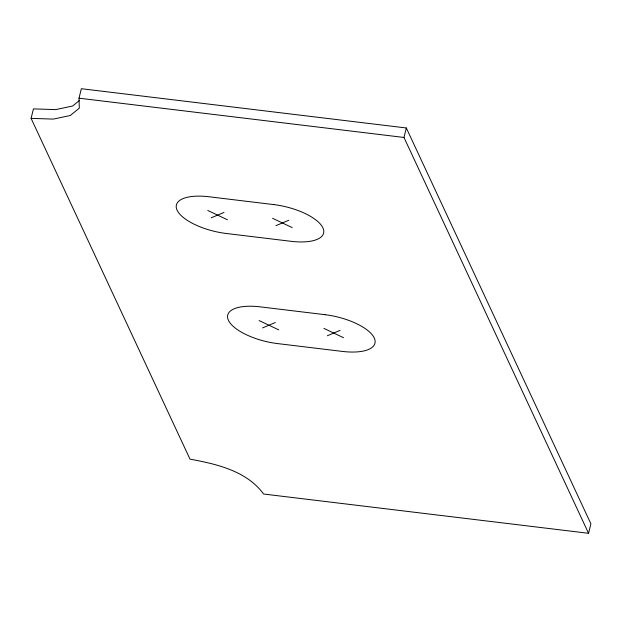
<?xml version="1.0" encoding="UTF-8"?>
<svg xmlns="http://www.w3.org/2000/svg" width="622" height="622" viewBox="0 0 622 622"><rect width="100%" height="100%" fill="white"/><g stroke="black" fill="none" stroke-linecap="round" stroke-linejoin="round"><path stroke-width="0.93" d="M31.1 118.374L53.368 119.09L70.294 115.505L79.297 108.166L79.01 98.19L81.35 88.705L406.322 127.976L590.9 523.81L588.56 533.295L263.588 494.023C246.771 470.932 216.604 464.028 190.005 459.153L31.1 118.374L33.44 108.889L55.708 109.604L72.634 106.02L79.383 100.515M588.56 533.295L403.981 137.462L406.322 127.976M211.216 217.809L223.99 212.429M276.005 225.638L288.779 220.258M262.554 327.918L275.328 322.53M327.351 335.748L340.125 330.36M79.01 98.19L403.981 137.462M272.584 218.299L292.2 227.598M207.787 210.469L227.411 219.768M323.922 328.408L343.546 337.707M259.133 320.571L278.757 329.87M273.835 204.599L209.039 196.77A42.436 16.522 13.9 0 0 177.107 210.22A42.436 16.522 13.9 0 0 226.159 233.468L290.948 241.297A42.436 16.522 13.9 0 0 322.888 227.839A42.436 16.522 13.9 0 0 273.835 204.599M325.182 314.701L260.385 306.871A42.436 16.522 13.9 0 0 228.445 320.33A42.436 16.522 13.9 0 0 277.498 343.577L342.294 351.407A42.436 16.522 13.9 0 0 374.234 337.948A42.436 16.522 13.9 0 0 325.182 314.701"/></g></svg>
